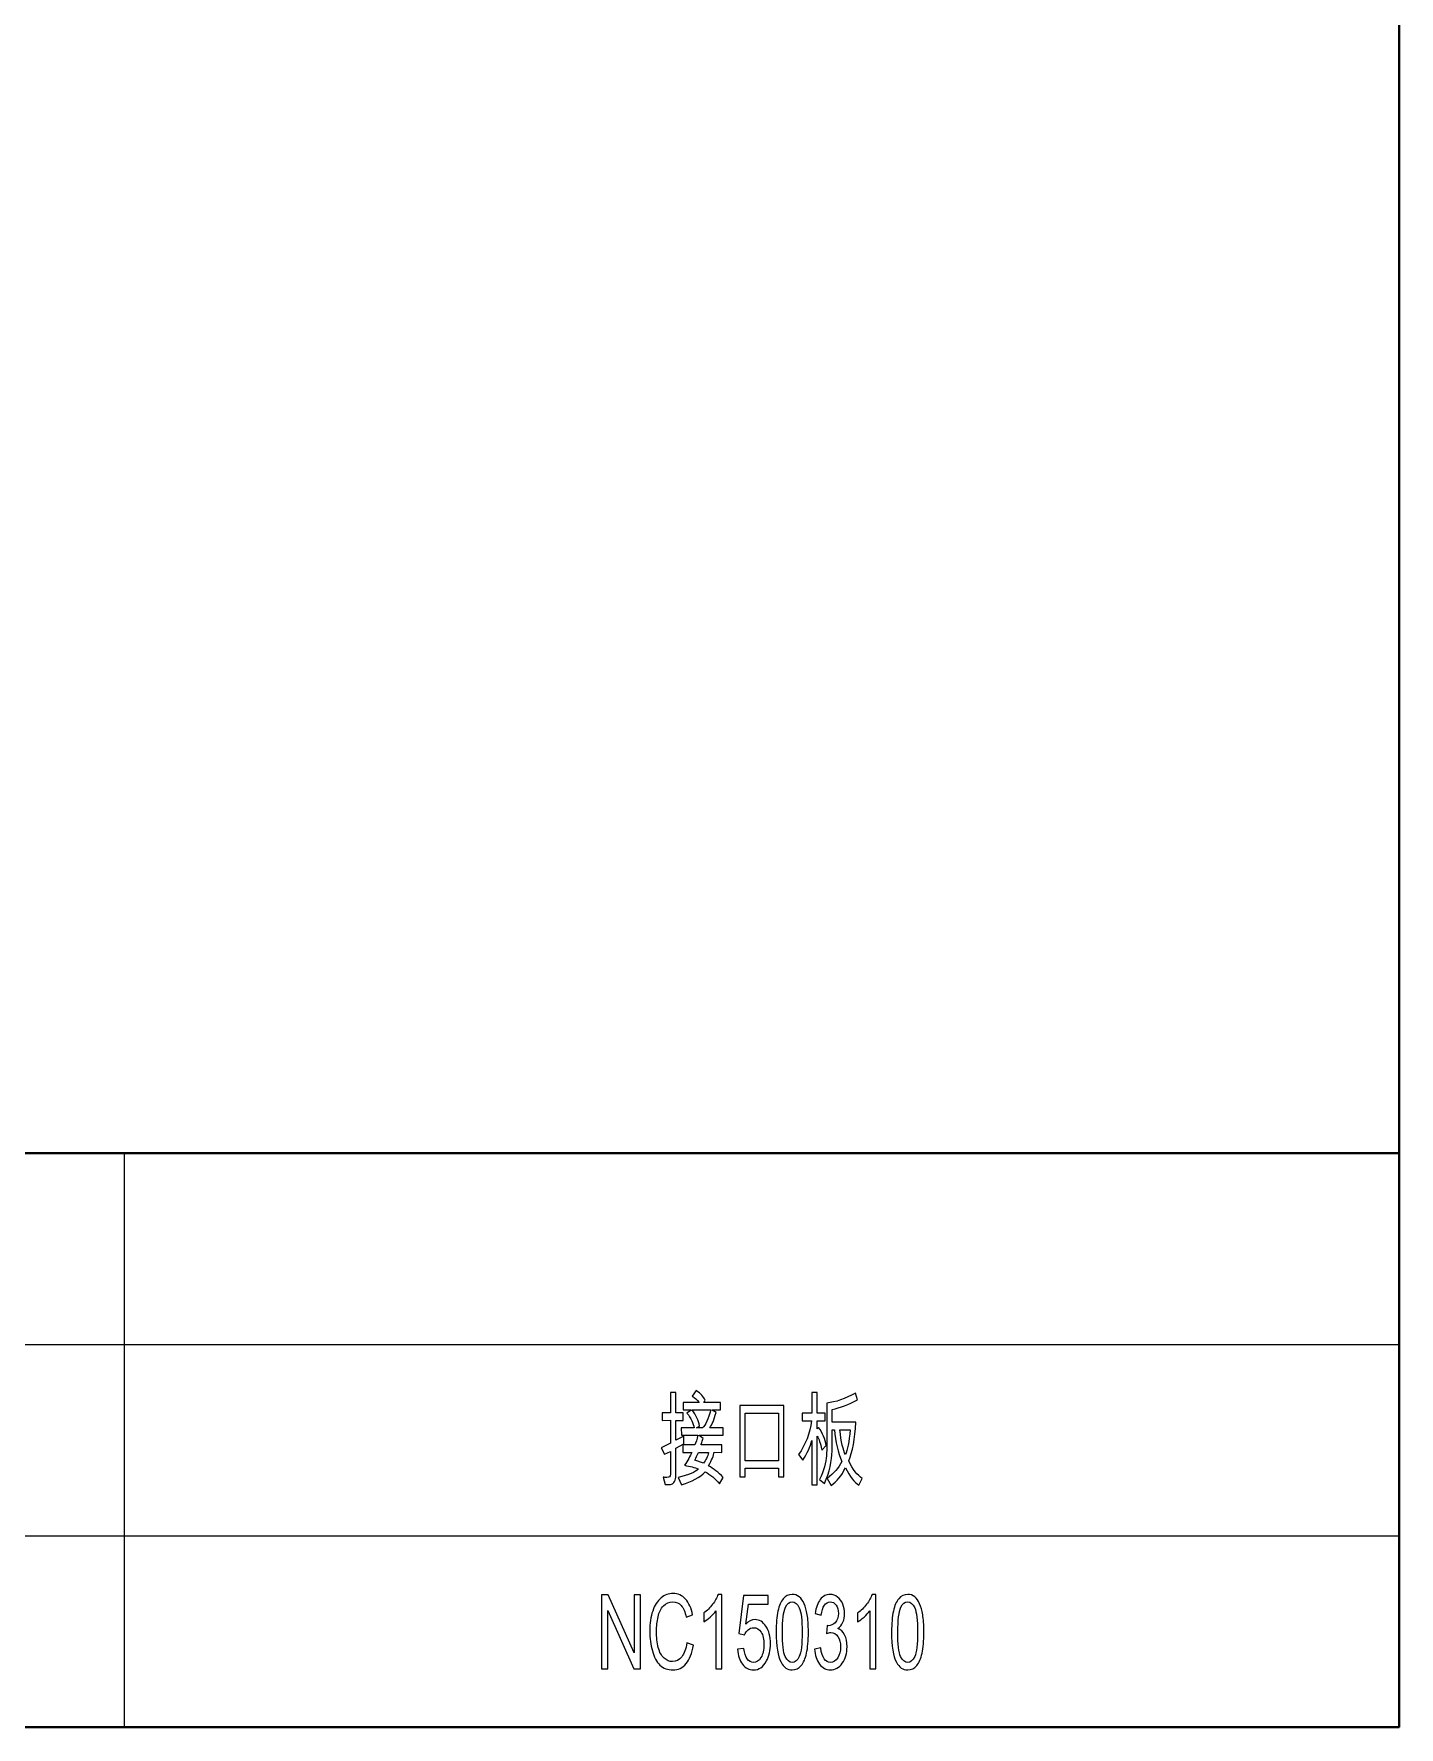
# Model space of a CAD drawing. Header units: millimetres. Extents: x -672 to 672, y -225 to 223.
# Drawn here: x 611.1 to 662.5, y -204.8 to -141.1 of the extents above; entities that cross this region are included whole.
import ezdxf

# ---------------------------------------------------------------- set-up
doc = ezdxf.new("R2010")
doc.units = ezdxf.units.MM
doc.header["$MEASUREMENT"] = 0
doc.layers.add('layer 1', color=7, linetype='Continuous')

msp = doc.modelspace()

# ---------------------------------------------------------------- linework, layer by layer
at = {"layer": 'layer 1', "lineweight": 40}
msp.add_open_spline([(662.4845, 72.2128), (662.4845, 72.2128), (472.4845, 72.2128), (472.4845, 72.2128), (472.4845, 72.2128), (472.4845, -204.7872), (472.4845, -204.7872), (472.4845, -204.7872), (662.4845, -204.7872), (662.4845, -204.7872), (662.4845, -204.7872), (662.4845, 72.2128), (662.4845, 72.2128)], degree=3, knots=[0, 0, 0, 0, 0.25, 0.25, 0.25, 0.5, 0.5, 0.5, 0.75, 0.75, 0.75, 1, 1, 1, 1], dxfattribs=at)
for points in [[(518.4845, -183.1872), (518.4845, -183.1872), (662.4845, -183.1872), (662.4845, -183.1872)], [(662.4845, -183.1872), (662.4845, -183.1872), (662.4845, -204.7872), (662.4845, -204.7872)], [(518.4845, -204.7872), (518.4845, -204.7872), (662.4845, -204.7872), (662.4845, -204.7872)]]:
    msp.add_open_spline(points, degree=3, dxfattribs=at)
at = {"layer": 'layer 1', "lineweight": 9}
for points in [[(614.4845, -183.1872), (614.4845, -183.1872), (614.4845, -204.7872), (614.4845, -204.7872)], [(518.4845, -190.3872), (518.4845, -190.3872), (662.4845, -190.3872), (662.4845, -190.3872)], [(518.4845, -197.5872), (518.4845, -197.5872), (662.4845, -197.5872), (662.4845, -197.5872)]]:
    msp.add_open_spline(points, degree=3, dxfattribs=at)
at = {"layer": 'layer 1'}
for points, knots in [([(635.5506, -193.8355), (635.5506, -193.8355), (635.548, -194.1298), (635.548, -194.1298), (635.548, -194.1298), (635.2506, -194.286), (635.2506, -194.286), (635.2506, -194.286), (635.2506, -195.3204), (635.2506, -195.3204), (635.2506, -195.4079), (635.2353, -195.4812), (635.2045, -195.5402), (635.1741, -195.5991), (635.1354, -195.6335), (635.089, -195.6439), (635.0421, -195.6536), (634.9609, -195.6588), (634.8445, -195.6588), (634.8445, -195.6588), (634.7746, -195.3794), (634.7746, -195.3794), (634.835, -195.3859), (634.8806, -195.3891), (634.9118, -195.3891), (635.0043, -195.3891), (635.0508, -195.3496), (635.0508, -195.2712), (635.0508, -195.2712), (635.0508, -194.4072), (635.0508, -194.4072), (635.0508, -194.4072), (634.8267, -194.5154), (634.8267, -194.5154), (634.8267, -194.5154), (634.7007, -194.2704), (634.7007, -194.2704), (634.7007, -194.2704), (635.0508, -194.0961), (635.0508, -194.0961), (635.0508, -194.0961), (635.0508, -193.236), (635.0508, -193.236), (635.0508, -193.236), (634.7403, -193.2412), (634.7403, -193.2412), (634.7403, -193.2412), (634.7403, -192.9566), (634.7403, -192.9566), (634.7403, -192.9566), (635.0534, -192.9605), (635.0534, -192.9605), (635.0534, -192.9605), (635.0534, -192.1951), (635.0534, -192.1951), (635.0534, -192.1951), (635.2479, -192.1912), (635.2479, -192.1912), (635.2479, -192.1912), (635.2479, -192.9605), (635.2479, -192.9605), (635.2479, -192.9605), (635.5241, -192.9605), (635.5241, -192.9605), (635.5241, -192.9605), (635.5241, -193.2412), (635.5241, -193.2412), (635.5241, -193.2412), (635.2506, -193.2412), (635.2506, -193.2412), (635.2506, -193.2412), (635.2506, -193.9801), (635.2506, -193.9801), (635.2506, -193.9801), (635.5506, -193.8355), (635.5506, -193.8355)], [0, 0, 0, 0, 0.04, 0.04, 0.04, 0.08, 0.08, 0.08, 0.12, 0.12, 0.12, 0.16, 0.16, 0.16, 0.2, 0.2, 0.2, 0.24, 0.24, 0.24, 0.28, 0.28, 0.28, 0.32, 0.32, 0.32, 0.36, 0.36, 0.36, 0.4, 0.4, 0.4, 0.44, 0.44, 0.44, 0.48, 0.48, 0.48, 0.52, 0.52, 0.52, 0.56, 0.56, 0.56, 0.6, 0.6, 0.6, 0.64, 0.64, 0.64, 0.68, 0.68, 0.68, 0.72, 0.72, 0.72, 0.76, 0.76, 0.76, 0.8, 0.8, 0.8, 0.84, 0.84, 0.84, 0.88, 0.88, 0.88, 0.92, 0.92, 0.92, 0.96, 0.96, 0.96, 1, 1, 1, 1]), ([(637.0354, -195.3911), (637.0354, -195.3911), (636.8981, -195.6283), (636.8981, -195.6283), (636.7361, -195.4358), (636.5538, -195.2854), (636.351, -195.1766), (636.1577, -195.3917), (635.862, -195.5538), (635.4642, -195.6627), (635.4642, -195.6627), (635.3344, -195.3872), (635.3344, -195.3872), (635.7313, -195.2984), (635.9875, -195.1921), (636.103, -195.0683), (635.9653, -195.0152), (635.7899, -194.9691), (635.5762, -194.9316), (635.7009, -194.7468), (635.792, -194.5861), (635.8498, -194.4493), (635.8498, -194.4493), (635.5163, -194.4493), (635.5163, -194.4493), (635.5163, -194.4493), (635.5163, -194.1661), (635.5163, -194.1661), (635.5163, -194.1661), (635.9679, -194.1661), (635.9679, -194.1661), (636.0027, -194.0812), (636.0409, -193.9593), (636.0826, -193.7999), (636.0826, -193.7999), (635.459, -193.7999), (635.459, -193.7999), (635.459, -193.7999), (635.4564, -193.5244), (635.4564, -193.5244), (635.4564, -193.5244), (635.9462, -193.5244), (635.9462, -193.5244), (635.9106, -193.3494), (635.8186, -193.1627), (635.6704, -192.9644), (635.6704, -192.9644), (635.832, -192.8562), (635.832, -192.8562), (635.832, -192.8562), (635.832, -192.8484), (635.832, -192.8484), (635.832, -192.8484), (635.5302, -192.8484), (635.5302, -192.8484), (635.5302, -192.8484), (635.5302, -192.5639), (635.5302, -192.5639), (635.5302, -192.5639), (636.1268, -192.5639), (636.1268, -192.5639), (636.0565, -192.4686), (635.9697, -192.3921), (635.8663, -192.3338), (635.8663, -192.3338), (636.02, -192.1173), (636.02, -192.1173), (636.1881, -192.2365), (636.3018, -192.3565), (636.3609, -192.4783), (636.3609, -192.4783), (636.3014, -192.5639), (636.3014, -192.5639), (636.3014, -192.5639), (636.9363, -192.5639), (636.9363, -192.5639), (636.9363, -192.5639), (636.9363, -192.8484), (636.9363, -192.8484), (636.9363, -192.8484), (636.6219, -192.8484), (636.6219, -192.8484), (636.6219, -192.8484), (636.6219, -192.8562), (636.6219, -192.8562), (636.6219, -192.8562), (636.7643, -192.9489), (636.7643, -192.9489), (636.6905, -193.2114), (636.6124, -193.4026), (636.5303, -193.5244), (636.5303, -193.5244), (637.0354, -193.5244), (637.0354, -193.5244), (637.0354, -193.5244), (637.0354, -193.7999), (637.0354, -193.7999), (637.0354, -193.7999), (636.1243, -193.7999), (636.1243, -193.7999), (636.1243, -193.7999), (636.1243, -193.809), (636.1243, -193.809), (636.1243, -193.809), (636.2797, -193.9172), (636.2797, -193.9172), (636.268, -193.9645), (636.2519, -194.0144), (636.2324, -194.0682), (636.2133, -194.122), (636.202, -194.1551), (636.1994, -194.1661), (636.1994, -194.1661), (636.9832, -194.1661), (636.9832, -194.1661), (636.9832, -194.1661), (636.9832, -194.4454), (636.9832, -194.4454), (636.9832, -194.4454), (636.6997, -194.4415), (636.6997, -194.4415), (636.6723, -194.5621), (636.6011, -194.7306), (636.4856, -194.9484), (636.6705, -195.0534), (636.8538, -195.2012), (637.0354, -195.3911)], [0, 0, 0, 0, 0.0238095, 0.0238095, 0.0238095, 0.047619, 0.047619, 0.047619, 0.0714286, 0.0714286, 0.0714286, 0.0952381, 0.0952381, 0.0952381, 0.1190476, 0.1190476, 0.1190476, 0.1428571, 0.1428571, 0.1428571, 0.1666667, 0.1666667, 0.1666667, 0.1904762, 0.1904762, 0.1904762, 0.2142857, 0.2142857, 0.2142857, 0.2380952, 0.2380952, 0.2380952, 0.2619048, 0.2619048, 0.2619048, 0.2857143, 0.2857143, 0.2857143, 0.3095238, 0.3095238, 0.3095238, 0.3333333, 0.3333333, 0.3333333, 0.3571429, 0.3571429, 0.3571429, 0.3809524, 0.3809524, 0.3809524, 0.4047619, 0.4047619, 0.4047619, 0.4285714, 0.4285714, 0.4285714, 0.452381, 0.452381, 0.452381, 0.4761905, 0.4761905, 0.4761905, 0.5, 0.5, 0.5, 0.5238095, 0.5238095, 0.5238095, 0.547619, 0.547619, 0.547619, 0.5714286, 0.5714286, 0.5714286, 0.5952381, 0.5952381, 0.5952381, 0.6190476, 0.6190476, 0.6190476, 0.6428571, 0.6428571, 0.6428571, 0.6666667, 0.6666667, 0.6666667, 0.6904762, 0.6904762, 0.6904762, 0.7142857, 0.7142857, 0.7142857, 0.7380952, 0.7380952, 0.7380952, 0.7619048, 0.7619048, 0.7619048, 0.7857143, 0.7857143, 0.7857143, 0.8095238, 0.8095238, 0.8095238, 0.8333333, 0.8333333, 0.8333333, 0.8571429, 0.8571429, 0.8571429, 0.8809524, 0.8809524, 0.8809524, 0.9047619, 0.9047619, 0.9047619, 0.9285714, 0.9285714, 0.9285714, 0.952381, 0.952381, 0.952381, 0.9761905, 0.9761905, 0.9761905, 1, 1, 1, 1]), ([(640.9159, -194.1888), (640.9159, -194.1888), (640.7439, -194.356), (640.7439, -194.356), (640.6948, -194.098), (640.638, -193.9256), (640.5737, -193.8394), (640.5737, -193.8394), (640.5737, -195.6666), (640.5737, -195.6666), (640.5737, -195.6666), (640.3761, -195.6666), (640.3761, -195.6666), (640.3761, -195.6666), (640.3761, -194.0028), (640.3761, -194.0028), (640.3761, -194.0028), (640.3714, -194.0028), (640.3714, -194.0028), (640.3153, -194.2309), (640.2024, -194.4772), (640.0326, -194.7416), (640.0326, -194.7416), (639.8676, -194.5271), (639.8676, -194.5271), (640.1364, -194.1551), (640.3019, -193.7299), (640.3635, -193.2528), (640.3635, -193.2528), (640.0061, -193.2528), (640.0061, -193.2528), (640.0061, -193.2528), (640.0061, -192.9683), (640.0061, -192.9683), (640.0061, -192.9683), (640.3761, -192.9683), (640.3761, -192.9683), (640.3761, -192.9683), (640.3761, -192.1853), (640.3761, -192.1853), (640.3761, -192.1853), (640.5737, -192.1853), (640.5737, -192.1853), (640.5737, -192.1853), (640.5737, -192.9683), (640.5737, -192.9683), (640.5737, -192.9683), (640.8686, -192.9683), (640.8686, -192.9683), (640.8686, -192.9683), (640.8686, -193.2528), (640.8686, -193.2528), (640.8686, -193.2528), (640.5737, -193.2528), (640.5737, -193.2528), (640.5737, -193.2528), (640.5737, -193.5627), (640.5737, -193.5627), (640.5737, -193.5627), (640.6258, -193.5095), (640.6258, -193.5095), (640.7826, -193.7221), (640.8794, -193.9483), (640.9159, -194.1888)], [0, 0, 0, 0, 0.047619, 0.047619, 0.047619, 0.0952381, 0.0952381, 0.0952381, 0.1428571, 0.1428571, 0.1428571, 0.1904762, 0.1904762, 0.1904762, 0.2380952, 0.2380952, 0.2380952, 0.2857143, 0.2857143, 0.2857143, 0.3333333, 0.3333333, 0.3333333, 0.3809524, 0.3809524, 0.3809524, 0.4285714, 0.4285714, 0.4285714, 0.4761905, 0.4761905, 0.4761905, 0.5238095, 0.5238095, 0.5238095, 0.5714286, 0.5714286, 0.5714286, 0.6190476, 0.6190476, 0.6190476, 0.6666667, 0.6666667, 0.6666667, 0.7142857, 0.7142857, 0.7142857, 0.7619048, 0.7619048, 0.7619048, 0.8095238, 0.8095238, 0.8095238, 0.8571429, 0.8571429, 0.8571429, 0.9047619, 0.9047619, 0.9047619, 0.952381, 0.952381, 0.952381, 1, 1, 1, 1]), ([(642.2708, -195.4254), (642.2708, -195.4254), (642.137, -195.6756), (642.137, -195.6756), (641.9759, -195.581), (641.8101, -195.3626), (641.6398, -195.021), (641.4904, -195.3256), (641.3089, -195.5492), (641.0952, -195.6912), (641.0952, -195.6912), (640.9489, -195.4254), (640.9489, -195.4254), (641.2008, -195.2401), (641.3853, -195.0294), (641.5021, -194.7928), (641.3597, -194.4461), (641.2663, -194.0481), (641.2225, -193.5983), (641.2225, -193.5983), (641.1321, -193.5983), (641.1321, -193.5983), (641.1321, -193.5983), (641.1321, -194.3884), (641.1321, -194.3884), (641.1321, -194.7721), (641.0375, -195.183), (640.8481, -195.6205), (640.8481, -195.6205), (640.6627, -195.465), (640.6627, -195.465), (640.8247, -195.1208), (640.9107, -194.8227), (640.9207, -194.5705), (640.9207, -194.5705), (640.9337, -194.2555), (640.9337, -194.2555), (640.9337, -194.2555), (640.9337, -192.5904), (640.9337, -192.5904), (641.2711, -192.5587), (641.6307, -192.4316), (642.0124, -192.2106), (642.0124, -192.2106), (642.085, -192.4666), (642.085, -192.4666), (641.7618, -192.6429), (641.444, -192.7661), (641.1321, -192.8367), (641.1321, -192.8367), (641.1321, -193.3138), (641.1321, -193.3138), (641.1321, -193.3138), (642.0328, -193.3138), (642.0328, -193.3138), (641.992, -193.9405), (641.9016, -194.424), (641.7618, -194.7643), (641.916, -195.091), (642.0858, -195.3114), (642.2708, -195.4254)], [0, 0, 0, 0, 0.05, 0.05, 0.05, 0.1, 0.1, 0.1, 0.15, 0.15, 0.15, 0.2, 0.2, 0.2, 0.25, 0.25, 0.25, 0.3, 0.3, 0.3, 0.35, 0.35, 0.35, 0.4, 0.4, 0.4, 0.45, 0.45, 0.45, 0.5, 0.5, 0.5, 0.55, 0.55, 0.55, 0.6, 0.6, 0.6, 0.65, 0.65, 0.65, 0.7, 0.7, 0.7, 0.75, 0.75, 0.75, 0.8, 0.8, 0.8, 0.85, 0.85, 0.85, 0.9, 0.9, 0.9, 0.95, 0.95, 0.95, 1, 1, 1, 1]), ([(636.5672, -192.8484), (636.5672, -192.8484), (635.8611, -192.8484), (635.8611, -192.8484), (636.0096, -193.0409), (636.1025, -193.2425), (636.1399, -193.4544), (636.1399, -193.4544), (636.0279, -193.5166), (636.0279, -193.5166), (636.0279, -193.5166), (636.0279, -193.5244), (636.0279, -193.5244), (636.0279, -193.5244), (636.2567, -193.5244), (636.2567, -193.5244), (636.3644, -193.4155), (636.4677, -193.19), (636.5672, -192.8484)], [0, 0, 0, 0, 0.1666667, 0.1666667, 0.1666667, 0.3333333, 0.3333333, 0.3333333, 0.5, 0.5, 0.5, 0.6666667, 0.6666667, 0.6666667, 0.8333333, 0.8333333, 0.8333333, 1, 1, 1, 1]), ([(639.3126, -195.3684), (639.3126, -195.3684), (639.1154, -195.3684), (639.1154, -195.3684), (639.1154, -195.3684), (639.1154, -195.0456), (639.1154, -195.0456), (639.1154, -195.0456), (637.8587, -195.0456), (637.8587, -195.0456), (637.8587, -195.0456), (637.8587, -195.3684), (637.8587, -195.3684), (637.8587, -195.3684), (637.6611, -195.3684), (637.6611, -195.3684), (637.6611, -195.3684), (637.6611, -192.6851), (637.6611, -192.6851), (637.6611, -192.6851), (639.3126, -192.6851), (639.3126, -192.6851), (639.3126, -192.6851), (639.3126, -195.3684), (639.3126, -195.3684)], [0, 0, 0, 0, 0.125, 0.125, 0.125, 0.25, 0.25, 0.25, 0.375, 0.375, 0.375, 0.5, 0.5, 0.5, 0.625, 0.625, 0.625, 0.75, 0.75, 0.75, 0.875, 0.875, 0.875, 1, 1, 1, 1]), ([(639.1154, -194.7604), (639.1154, -194.7604), (639.1154, -192.9683), (639.1154, -192.9683), (639.1154, -192.9683), (637.8587, -192.9683), (637.8587, -192.9683), (637.8587, -192.9683), (637.8587, -194.7604), (637.8587, -194.7604), (637.8587, -194.7604), (639.1154, -194.7604), (639.1154, -194.7604)], [0, 0, 0, 0, 0.25, 0.25, 0.25, 0.5, 0.5, 0.5, 0.75, 0.75, 0.75, 1, 1, 1, 1]), ([(641.8139, -193.5983), (641.8139, -193.5983), (641.4235, -193.5983), (641.4235, -193.5983), (641.4795, -194.0527), (641.5499, -194.3625), (641.6346, -194.5271), (641.7149, -194.3599), (641.7749, -194.0501), (641.8139, -193.5983)], [0, 0, 0, 0, 0.3333333, 0.3333333, 0.3333333, 0.6666667, 0.6666667, 0.6666667, 1, 1, 1, 1]), ([(636.4834, -194.4493), (636.4834, -194.4493), (636.1004, -194.4493), (636.1004, -194.4493), (636.0552, -194.5478), (636.0096, -194.6431), (635.9627, -194.7339), (635.9627, -194.7339), (636.291, -194.8499), (636.291, -194.8499), (636.38, -194.7436), (636.4443, -194.6101), (636.4834, -194.4493)], [0, 0, 0, 0, 0.25, 0.25, 0.25, 0.5, 0.5, 0.5, 0.75, 0.75, 0.75, 1, 1, 1, 1]), ([(632.4535, -202.5872), (632.4535, -202.5872), (632.4535, -199.8027), (632.4535, -199.8027), (632.4535, -199.8027), (632.7071, -199.8027), (632.7071, -199.8027), (632.7071, -199.8027), (633.6859, -201.9883), (633.6859, -201.9883), (633.6859, -201.9883), (633.6859, -199.8027), (633.6859, -199.8027), (633.6859, -199.8027), (633.923, -199.8027), (633.923, -199.8027), (633.923, -199.8027), (633.923, -202.5872), (633.923, -202.5872), (633.923, -202.5872), (633.6694, -202.5872), (633.6694, -202.5872), (633.6694, -202.5872), (632.6905, -200.4016), (632.6905, -200.4016), (632.6905, -200.4016), (632.6905, -202.5872), (632.6905, -202.5872), (632.6905, -202.5872), (632.4535, -202.5872), (632.4535, -202.5872)], [0, 0, 0, 0, 0.1, 0.1, 0.1, 0.2, 0.2, 0.2, 0.3, 0.3, 0.3, 0.4, 0.4, 0.4, 0.5, 0.5, 0.5, 0.6, 0.6, 0.6, 0.7, 0.7, 0.7, 0.8, 0.8, 0.8, 0.9, 0.9, 0.9, 1, 1, 1, 1]), ([(635.6666, -201.6104), (635.6666, -201.6104), (635.9141, -201.7038), (635.9141, -201.7038), (635.8624, -202.0065), (635.7695, -202.2366), (635.6353, -202.3953), (635.5011, -202.5541), (635.3369, -202.6339), (635.1428, -202.6339), (634.9422, -202.6339), (634.7789, -202.5729), (634.653, -202.4504), (634.527, -202.3286), (634.4315, -202.1516), (634.366, -201.9203), (634.3004, -201.6882), (634.2673, -201.44), (634.2673, -201.1742), (634.2673, -200.8845), (634.3042, -200.6317), (634.3785, -200.4159), (634.4528, -200.2001), (634.5583, -200.0361), (634.6951, -199.924), (634.8319, -199.8118), (634.9826, -199.7561), (635.1467, -199.7561), (635.3335, -199.7561), (635.4902, -199.8267), (635.617, -199.9687), (635.7443, -200.1106), (635.8328, -200.3096), (635.8828, -200.5663), (635.8828, -200.5663), (635.6405, -200.6518), (635.6405, -200.6518), (635.5975, -200.4496), (635.5345, -200.3018), (635.4524, -200.2098), (635.3703, -200.1171), (635.267, -200.0711), (635.1424, -200.0711), (634.9995, -200.0711), (634.8796, -200.1223), (634.7837, -200.2247), (634.6878, -200.3271), (634.6199, -200.4652), (634.5814, -200.6376), (634.5422, -200.8106), (634.5227, -200.9889), (634.5227, -201.1723), (634.5227, -201.4089), (634.5457, -201.6156), (634.5917, -201.7919), (634.6378, -201.9689), (634.7095, -202.1004), (634.8067, -202.1879), (634.904, -202.2754), (635.0091, -202.3189), (635.1224, -202.3189), (635.2605, -202.3189), (635.3769, -202.2592), (635.4725, -202.1406), (635.568, -202.0214), (635.6327, -201.8451), (635.6666, -201.6104)], [0, 0, 0, 0, 0.0454545, 0.0454545, 0.0454545, 0.0909091, 0.0909091, 0.0909091, 0.1363636, 0.1363636, 0.1363636, 0.1818182, 0.1818182, 0.1818182, 0.2272727, 0.2272727, 0.2272727, 0.2727273, 0.2727273, 0.2727273, 0.3181818, 0.3181818, 0.3181818, 0.3636364, 0.3636364, 0.3636364, 0.4090909, 0.4090909, 0.4090909, 0.4545455, 0.4545455, 0.4545455, 0.5, 0.5, 0.5, 0.5454545, 0.5454545, 0.5454545, 0.5909091, 0.5909091, 0.5909091, 0.6363636, 0.6363636, 0.6363636, 0.6818182, 0.6818182, 0.6818182, 0.7272727, 0.7272727, 0.7272727, 0.7727273, 0.7727273, 0.7727273, 0.8181818, 0.8181818, 0.8181818, 0.8636364, 0.8636364, 0.8636364, 0.9090909, 0.9090909, 0.9090909, 0.9545455, 0.9545455, 0.9545455, 1, 1, 1, 1]), ([(636.988, -202.5872), (636.988, -202.5872), (636.7587, -202.5872), (636.7587, -202.5872), (636.7587, -202.5872), (636.7587, -200.4081), (636.7587, -200.4081), (636.7035, -200.4872), (636.631, -200.5656), (636.5416, -200.644), (636.4521, -200.7225), (636.3713, -200.7815), (636.3001, -200.8203), (636.3001, -200.8203), (636.3001, -200.4898), (636.3001, -200.4898), (636.4282, -200.4003), (636.5402, -200.2915), (636.6362, -200.1631), (636.7322, -200.0354), (636.8004, -199.9116), (636.8403, -199.7911), (636.8403, -199.7911), (636.988, -199.7911), (636.988, -199.7911), (636.988, -199.7911), (636.988, -202.5872), (636.988, -202.5872)], [0, 0, 0, 0, 0.1111111, 0.1111111, 0.1111111, 0.2222222, 0.2222222, 0.2222222, 0.3333333, 0.3333333, 0.3333333, 0.4444444, 0.4444444, 0.4444444, 0.5555556, 0.5555556, 0.5555556, 0.6666667, 0.6666667, 0.6666667, 0.7777778, 0.7777778, 0.7777778, 0.8888889, 0.8888889, 0.8888889, 1, 1, 1, 1]), ([(637.5773, -201.8561), (637.5773, -201.8561), (637.817, -201.8289), (637.817, -201.8289), (637.8348, -202.0032), (637.8761, -202.1341), (637.9403, -202.2223), (638.0046, -202.3098), (638.0832, -202.3539), (638.1757, -202.3539), (638.2873, -202.3539), (638.3807, -202.2916), (638.4566, -202.1678), (638.5322, -202.0434), (638.57, -201.8788), (638.57, -201.674), (638.57, -201.4789), (638.534, -201.3253), (638.4615, -201.2125), (638.3889, -201.0997), (638.293, -201.0433), (638.1735, -201.0433), (638.0993, -201.0433), (638.0328, -201.0686), (637.9738, -201.1191), (637.9151, -201.1697), (637.8691, -201.2352), (637.8352, -201.3155), (637.8352, -201.3155), (637.619, -201.2689), (637.619, -201.2689), (637.619, -201.2689), (637.7988, -199.8377), (637.7988, -199.8377), (637.7988, -199.8377), (638.7237, -199.8377), (638.7237, -199.8377), (638.7237, -199.8377), (638.7237, -200.1644), (638.7237, -200.1644), (638.7237, -200.1644), (637.9816, -200.1644), (637.9816, -200.1644), (637.9816, -200.1644), (637.8821, -200.9156), (637.8821, -200.9156), (637.9937, -200.7983), (638.111, -200.74), (638.2335, -200.74), (638.3959, -200.74), (638.5331, -200.8242), (638.6447, -200.9928), (638.7563, -201.1613), (638.8123, -201.3778), (638.8123, -201.6422), (638.8123, -201.8943), (638.7632, -202.1121), (638.6651, -202.2955), (638.5457, -202.5211), (638.3824, -202.6339), (638.1757, -202.6339), (638.0063, -202.6339), (637.8682, -202.5626), (637.761, -202.4206), (637.6537, -202.2787), (637.5925, -202.0907), (637.5773, -201.8561)], [0, 0, 0, 0, 0.0454545, 0.0454545, 0.0454545, 0.0909091, 0.0909091, 0.0909091, 0.1363636, 0.1363636, 0.1363636, 0.1818182, 0.1818182, 0.1818182, 0.2272727, 0.2272727, 0.2272727, 0.2727273, 0.2727273, 0.2727273, 0.3181818, 0.3181818, 0.3181818, 0.3636364, 0.3636364, 0.3636364, 0.4090909, 0.4090909, 0.4090909, 0.4545455, 0.4545455, 0.4545455, 0.5, 0.5, 0.5, 0.5454545, 0.5454545, 0.5454545, 0.5909091, 0.5909091, 0.5909091, 0.6363636, 0.6363636, 0.6363636, 0.6818182, 0.6818182, 0.6818182, 0.7272727, 0.7272727, 0.7272727, 0.7727273, 0.7727273, 0.7727273, 0.8181818, 0.8181818, 0.8181818, 0.8636364, 0.8636364, 0.8636364, 0.9090909, 0.9090909, 0.9090909, 0.9545455, 0.9545455, 0.9545455, 1, 1, 1, 1]), ([(639.0264, -201.2131), (639.0264, -200.8845), (639.049, -200.6188), (639.0941, -200.4178), (639.1398, -200.2163), (639.2071, -200.0614), (639.2965, -199.9531), (639.3856, -199.8449), (639.498, -199.7911), (639.6335, -199.7911), (639.7334, -199.7911), (639.8211, -199.8209), (639.8971, -199.8812), (639.9727, -199.9415), (640.0352, -200.0283), (640.0839, -200.1417), (640.1325, -200.2545), (640.1707, -200.3926), (640.1985, -200.5552), (640.2267, -200.7179), (640.2406, -200.9377), (640.2406, -201.2131), (640.2406, -201.5398), (640.2181, -201.8042), (640.1733, -202.0052), (640.1286, -202.2067), (640.0613, -202.3616), (639.9718, -202.4705), (639.8828, -202.5794), (639.7699, -202.6339), (639.6335, -202.6339), (639.4542, -202.6339), (639.313, -202.5386), (639.2105, -202.3474), (639.0876, -202.1141), (639.0264, -201.7362), (639.0264, -201.2131)], [0, 0, 0, 0, 0.0833333, 0.0833333, 0.0833333, 0.1666667, 0.1666667, 0.1666667, 0.25, 0.25, 0.25, 0.3333333, 0.3333333, 0.3333333, 0.4166667, 0.4166667, 0.4166667, 0.5, 0.5, 0.5, 0.5833333, 0.5833333, 0.5833333, 0.6666667, 0.6666667, 0.6666667, 0.75, 0.75, 0.75, 0.8333333, 0.8333333, 0.8333333, 0.9166667, 0.9166667, 0.9166667, 1, 1, 1, 1]), ([(639.2609, -201.2144), (639.2609, -201.6727), (639.2965, -201.9773), (639.3682, -202.1277), (639.4399, -202.2787), (639.5284, -202.3539), (639.6335, -202.3539), (639.7386, -202.3539), (639.8272, -202.278), (639.8989, -202.127), (639.9705, -201.9753), (640.0061, -201.6714), (640.0061, -201.2144), (640.0061, -200.7562), (639.9705, -200.4515), (639.8989, -200.3012), (639.8277, -200.1502), (639.7382, -200.075), (639.6309, -200.075), (639.5258, -200.075), (639.4416, -200.1417), (639.3786, -200.2746), (639.3, -200.4438), (639.2609, -200.7575), (639.2609, -201.2144)], [0, 0, 0, 0, 0.125, 0.125, 0.125, 0.25, 0.25, 0.25, 0.375, 0.375, 0.375, 0.5, 0.5, 0.5, 0.625, 0.625, 0.625, 0.75, 0.75, 0.75, 0.875, 0.875, 0.875, 1, 1, 1, 1]), ([(640.4755, -201.8483), (640.4755, -201.8483), (640.7049, -201.8016), (640.7049, -201.8016), (640.7314, -201.9961), (640.7756, -202.1361), (640.8386, -202.2216), (640.9016, -202.3072), (640.9789, -202.35), (641.0705, -202.35), (641.179, -202.35), (641.2707, -202.2942), (641.3445, -202.1828), (641.4184, -202.0713), (641.4553, -201.9332), (641.4553, -201.7686), (641.4553, -201.6117), (641.421, -201.4821), (641.3519, -201.3797), (641.2833, -201.2779), (641.196, -201.2267), (641.0896, -201.2267), (641.0462, -201.2267), (640.9923, -201.2397), (640.9277, -201.265), (640.9277, -201.265), (640.9533, -200.9655), (640.9533, -200.9655), (640.9685, -200.9681), (640.9811, -200.9694), (640.9902, -200.9694), (641.0883, -200.9694), (641.176, -200.9312), (641.2546, -200.8553), (641.3328, -200.7795), (641.3719, -200.6628), (641.3719, -200.5053), (641.3719, -200.3802), (641.3432, -200.2765), (641.2863, -200.1942), (641.2294, -200.1119), (641.1561, -200.0711), (641.0662, -200.0711), (640.9767, -200.0711), (640.9025, -200.1132), (640.843, -200.1975), (640.7835, -200.2817), (640.7452, -200.4081), (640.7283, -200.5766), (640.7283, -200.5766), (640.499, -200.5144), (640.499, -200.5144), (640.5273, -200.285), (640.5907, -200.1067), (640.6901, -199.9803), (640.7891, -199.854), (640.9129, -199.7911), (641.0605, -199.7911), (641.1622, -199.7911), (641.256, -199.8235), (641.3415, -199.889), (641.4275, -199.9538), (641.493, -200.0426), (641.5382, -200.1547), (641.5838, -200.2675), (641.6064, -200.3867), (641.6064, -200.5131), (641.6064, -200.633), (641.5847, -200.7419), (641.5417, -200.8404), (641.4982, -200.939), (641.434, -201.0174), (641.3493, -201.0757), (641.4596, -201.1133), (641.5451, -201.1924), (641.6064, -201.3123), (641.6672, -201.4315), (641.6976, -201.5819), (641.6976, -201.7615), (641.6976, -202.0045), (641.6381, -202.2113), (641.5195, -202.3804), (641.4005, -202.5496), (641.2503, -202.6339), (641.0688, -202.6339), (640.9051, -202.6339), (640.7691, -202.5606), (640.661, -202.4148), (640.5525, -202.269), (640.4908, -202.0803), (640.4755, -201.8483)], [0, 0, 0, 0, 0.0333333, 0.0333333, 0.0333333, 0.0666667, 0.0666667, 0.0666667, 0.1, 0.1, 0.1, 0.1333333, 0.1333333, 0.1333333, 0.1666667, 0.1666667, 0.1666667, 0.2, 0.2, 0.2, 0.2333333, 0.2333333, 0.2333333, 0.2666667, 0.2666667, 0.2666667, 0.3, 0.3, 0.3, 0.3333333, 0.3333333, 0.3333333, 0.3666667, 0.3666667, 0.3666667, 0.4, 0.4, 0.4, 0.4333333, 0.4333333, 0.4333333, 0.4666667, 0.4666667, 0.4666667, 0.5, 0.5, 0.5, 0.5333333, 0.5333333, 0.5333333, 0.5666667, 0.5666667, 0.5666667, 0.6, 0.6, 0.6, 0.6333333, 0.6333333, 0.6333333, 0.6666667, 0.6666667, 0.6666667, 0.7, 0.7, 0.7, 0.7333333, 0.7333333, 0.7333333, 0.7666667, 0.7666667, 0.7666667, 0.8, 0.8, 0.8, 0.8333333, 0.8333333, 0.8333333, 0.8666667, 0.8666667, 0.8666667, 0.9, 0.9, 0.9, 0.9333333, 0.9333333, 0.9333333, 0.9666667, 0.9666667, 0.9666667, 1, 1, 1, 1]), ([(642.7846, -202.5872), (642.7846, -202.5872), (642.5552, -202.5872), (642.5552, -202.5872), (642.5552, -202.5872), (642.5552, -200.4081), (642.5552, -200.4081), (642.5001, -200.4872), (642.4276, -200.5656), (642.3381, -200.644), (642.2487, -200.7225), (642.1679, -200.7815), (642.0967, -200.8203), (642.0967, -200.8203), (642.0967, -200.4898), (642.0967, -200.4898), (642.2248, -200.4003), (642.3368, -200.2915), (642.4328, -200.1631), (642.5288, -200.0354), (642.597, -199.9116), (642.6369, -199.7911), (642.6369, -199.7911), (642.7846, -199.7911), (642.7846, -199.7911), (642.7846, -199.7911), (642.7846, -202.5872), (642.7846, -202.5872)], [0, 0, 0, 0, 0.1111111, 0.1111111, 0.1111111, 0.2222222, 0.2222222, 0.2222222, 0.3333333, 0.3333333, 0.3333333, 0.4444444, 0.4444444, 0.4444444, 0.5555556, 0.5555556, 0.5555556, 0.6666667, 0.6666667, 0.6666667, 0.7777778, 0.7777778, 0.7777778, 0.8888889, 0.8888889, 0.8888889, 1, 1, 1, 1]), ([(643.3738, -201.2131), (643.3738, -200.8845), (643.3964, -200.6188), (643.4416, -200.4178), (643.4872, -200.2163), (643.5545, -200.0614), (643.644, -199.9531), (643.733, -199.8449), (643.8454, -199.7911), (643.9809, -199.7911), (644.0808, -199.7911), (644.1685, -199.8209), (644.2446, -199.8812), (644.3201, -199.9415), (644.3827, -200.0283), (644.4313, -200.1417), (644.4799, -200.2545), (644.5181, -200.3926), (644.5459, -200.5552), (644.5741, -200.7179), (644.5881, -200.9377), (644.5881, -201.2131), (644.5881, -201.5398), (644.5655, -201.8042), (644.5207, -202.0052), (644.476, -202.2067), (644.4087, -202.3616), (644.3193, -202.4705), (644.2302, -202.5794), (644.1173, -202.6339), (643.9809, -202.6339), (643.8016, -202.6339), (643.6605, -202.5386), (643.5579, -202.3474), (643.4351, -202.1141), (643.3738, -201.7362), (643.3738, -201.2131)], [0, 0, 0, 0, 0.0833333, 0.0833333, 0.0833333, 0.1666667, 0.1666667, 0.1666667, 0.25, 0.25, 0.25, 0.3333333, 0.3333333, 0.3333333, 0.4166667, 0.4166667, 0.4166667, 0.5, 0.5, 0.5, 0.5833333, 0.5833333, 0.5833333, 0.6666667, 0.6666667, 0.6666667, 0.75, 0.75, 0.75, 0.8333333, 0.8333333, 0.8333333, 0.9166667, 0.9166667, 0.9166667, 1, 1, 1, 1]), ([(643.6083, -201.2144), (643.6083, -201.6727), (643.644, -201.9773), (643.7156, -202.1277), (643.7873, -202.2787), (643.8759, -202.3539), (643.9809, -202.3539), (644.086, -202.3539), (644.1746, -202.278), (644.2463, -202.127), (644.3179, -201.9753), (644.3536, -201.6714), (644.3536, -201.2144), (644.3536, -200.7562), (644.3179, -200.4515), (644.2463, -200.3012), (644.1751, -200.1502), (644.0856, -200.075), (643.9784, -200.075), (643.8733, -200.075), (643.789, -200.1417), (643.7261, -200.2746), (643.6475, -200.4438), (643.6083, -200.7575), (643.6083, -201.2144)], [0, 0, 0, 0, 0.125, 0.125, 0.125, 0.25, 0.25, 0.25, 0.375, 0.375, 0.375, 0.5, 0.5, 0.5, 0.625, 0.625, 0.625, 0.75, 0.75, 0.75, 0.875, 0.875, 0.875, 1, 1, 1, 1])]:
    msp.add_open_spline(points, degree=3, knots=knots, dxfattribs=at)

doc.saveas('drawing.dxf')
